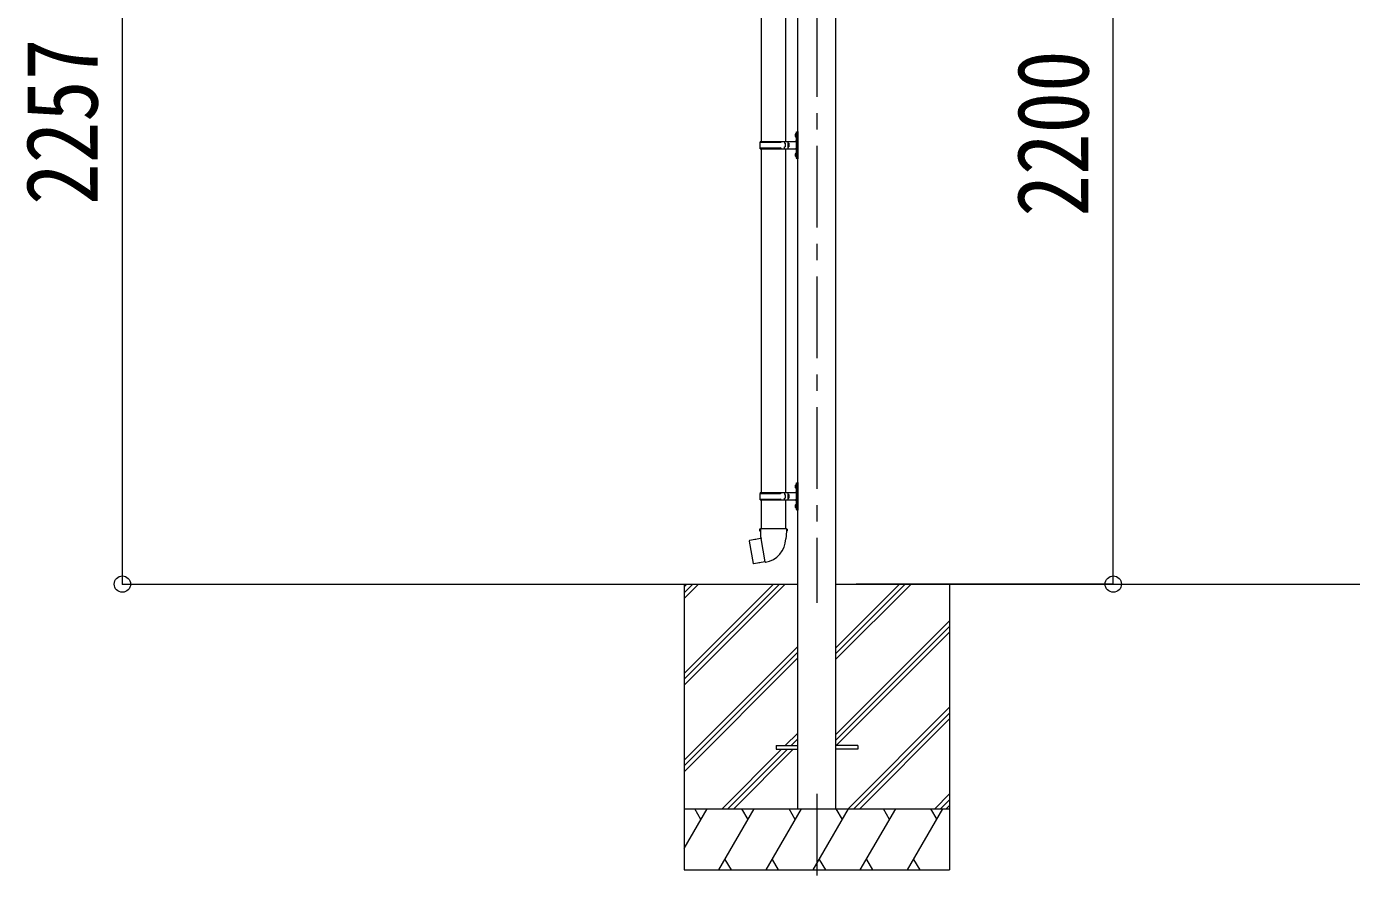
# Model space of a CAD drawing. Units: millimetres at full size, sheet at 1:40. Extents: x -11243 to 11243, y -7760 to 7760.
# Drawn here: x 779 to 4023, y -4551 to -2442 of the extents above; entities that cross this region are included whole.
import ezdxf
from ezdxf.enums import TextEntityAlignment as Align

# ---------------------------------------------------------------- set-up
doc = ezdxf.new("R2010")
doc.units = ezdxf.units.MM
doc.header["$LTSCALE"] = 40
doc.header["$PDMODE"] = 32
doc.header["$PDSIZE"] = 40
doc.linetypes.add('CHAIN1', pattern=[8, 5, -1, 1, -1])
for name, color, linetype, lineweight in [('0-0_0', 7, 'Continuous', 9), ('0-1_本体', 5, 'CHAIN1', 9), ('0-3_ELV2', 4, 'Continuous', 9), ('0-6_OTH_LINE', 6, 'Continuous', 9), ('0-9_OUTLINE', 7, 'Continuous', 9)]:
    doc.layers.add(name, color=color, linetype=linetype, lineweight=lineweight)
doc.styles.add('ＭＳ ゴシック', font='')
doc.styles.get('ＭＳ ゴシック').set_extended_font_data('MS Gothic')

msp = doc.modelspace()

# ---------------------------------------------------------------- linework, layer by layer
at = {"layer": '0-0_0'}
for p, q in [((1313.53, -3807.74), (2667.66, -3807.74)), ((2389.16, -3807.74), (2389.16, -4507.74)), ((2389.16, -4026.72), (2608.14, -3807.74)), ((2389.16, -4040.86), (2622.28, -3807.74)), ((2389.16, -4055), (2636.43, -3807.74)), ((2389.16, -3842.87), (2424.29, -3807.74)), ((2389.16, -3828.73), (2410.15, -3807.74)), ((2389.16, -3814.58), (2396.01, -3807.74)), ((2760.66, -3991.87), (2944.79, -3807.74)), ((2760.66, -3977.73), (2930.65, -3807.74)), ((2760.66, -3963.58), (2916.51, -3807.74)), ((2760.66, -3807.74), (5967.66, -3807.74)), ((3039.16, -3807.74), (3039.16, -4507.74)), ((2760.66, -4175.71), (3039.16, -3897.22)), ((2760.66, -4189.86), (3039.16, -3911.36)), ((2761.42, -4203.24), (3039.16, -3925.5)), ((2389.16, -4238.85), (2667.66, -3960.35)), ((2389.16, -4252.99), (2667.66, -3974.49)), ((2389.16, -4267.13), (2667.66, -3988.63)), ((2790.77, -4357.74), (3039.16, -4109.35)), ((2804.91, -4357.74), (3039.16, -4123.49)), ((2819.05, -4357.74), (3039.16, -4137.63)), ((2636.9, -4203.24), (2667.66, -4172.48)), ((2482.4, -4357.74), (2627.9, -4212.24)), ((2496.54, -4357.74), (2642.05, -4212.24)), ((2510.69, -4357.74), (2656.19, -4212.24)), ((2651.05, -4203.24), (2667.66, -4186.62)), ((3002.9, -4357.74), (3039.16, -4321.48)), ((3017.04, -4357.74), (3039.16, -4335.62)), ((2389.16, -4357.74), (3039.16, -4357.74)), ((2389.16, -4454.99), (2445.31, -4357.74)), ((2430.31, -4383.72), (2415.31, -4357.74)), ((2474.18, -4507.74), (2560.78, -4357.74)), ((2545.78, -4383.72), (2530.78, -4357.74)), ((2589.65, -4507.74), (2676.25, -4357.74)), ((2661.25, -4383.72), (2646.25, -4357.74)), ((2705.12, -4507.74), (2791.72, -4357.74)), ((2776.72, -4383.72), (2761.72, -4357.74)), ((2820.59, -4507.74), (2907.19, -4357.74)), ((2892.19, -4383.72), (2877.19, -4357.74)), ((2936.06, -4507.74), (3022.66, -4357.74)), ((2992.66, -4357.74), (3007.66, -4383.72)), ((3031.19, -4357.74), (3039.16, -4349.76)), ((2389.16, -4507.74), (3039.16, -4507.74)), ((2489.18, -4481.76), (2504.17, -4507.74)), ((2604.65, -4481.76), (2619.65, -4507.74)), ((2720.12, -4481.76), (2735.12, -4507.74)), ((2835.59, -4481.76), (2850.59, -4507.74)), ((2951.06, -4481.76), (2966.06, -4507.74))]:
    msp.add_line(p, q, dxfattribs=at)
at = {"layer": '0-1_本体'}
for p, q in [((2714.16, -1454.32), (2714.16, -3853.6)), ((2714.16, -4321.61), (2714.16, -4550.61))]:
    msp.add_line(p, q, dxfattribs=at)
at = {"layer": '0-3_ELV2'}
for p, q in [((2667.66, -4357.74), (2667.66, -1485.46)), ((2760.66, -4357.74), (2760.66, -1485.46)), ((2614.16, -4203.24), (2667.66, -4203.24)), ((2814.16, -4203.24), (2760.66, -4203.24))]:
    msp.add_line(p, q, dxfattribs=at)
for points in [[(2614.16, -4203.24), (2614.16, -4212.24), (2667.66, -4212.24)], [(2814.16, -4203.24), (2814.16, -4212.24), (2760.66, -4212.24)]]:
    msp.add_lwpolyline(points, dxfattribs=at)
at = {"layer": '0-6_OTH_LINE'}
for p, q in [((1013.53, -3807.74), (1013.53, -1550.74)), ((3440.16, -3807.74), (3440.16, -1607.74)), ((1013.53, -3807.74), (1313.53, -3807.74)), ((3440.16, -3807.74), (2810.66, -3807.74))]:
    msp.add_line(p, q, dxfattribs=at)
for p in [(1013.53, -3807.74), (3440.16, -3807.74)]:
    msp.add_point(p, dxfattribs=at)
at = {"layer": '0-9_OUTLINE'}
for p, q in [((2577.67, -1881.79), (2577.67, -2723.76)), ((2637.67, -1881.79), (2637.67, -2723.76)), ((2575.69, -2723.76), (2661.69, -2723.76)), ((2575.69, -2723.76), (2575.69, -2725.76)), ((2634.69, -2723.76), (2634.69, -2728.26)), ((2642.67, -2723.76), (2642.67, -2741.76)), ((2661.36, -2706.62), (2663.41, -2707.61)), ((2662.63, -2704.61), (2663.27, -2704.61)), ((2662.63, -2704.61), (2662.63, -2712.91)), ((2662.63, -2712.91), (2663.27, -2712.91)), ((2663.27, -2704.61), (2663.67, -2705.01)), ((2663.41, -2707.61), (2664.02, -2708.76)), ((2663.67, -2700.76), (2666.67, -2699.26)), ((2663.67, -2700.76), (2663.67, -2764.76)), ((2666.67, -2699.26), (2666.67, -2766.26)), ((2666.67, -2699.26), (2667.67, -2699.26)), ((2667.67, -2699.26), (2667.67, -2766.26)), ((2574.69, -2725.76), (2625.03, -2725.76)), ((2574.69, -2739.76), (2625.03, -2739.76)), ((2575.69, -2741.76), (2575.69, -2739.76)), ((2575.69, -2741.76), (2661.69, -2741.76)), ((2577.67, -2741.76), (2577.67, -3583.73)), ((2634.69, -2728.26), (2636.69, -2728.26)), ((2634.69, -2741.76), (2634.69, -2737.26)), ((2634.69, -2737.26), (2636.69, -2737.26)), ((2636.69, -2728.26), (2636.69, -2737.26)), ((2637.67, -2741.76), (2637.67, -3583.73)), ((2642.67, -2728.26), (2645.67, -2728.26)), ((2642.67, -2737.26), (2645.67, -2737.26)), ((2645.67, -2728.26), (2645.67, -2737.26)), ((2661.36, -2754.62), (2663.41, -2755.61)), ((2662.63, -2752.61), (2663.27, -2752.61)), ((2662.63, -2752.61), (2662.63, -2760.91)), ((2663.27, -2752.61), (2663.27, -2760.91)), ((2663.27, -2752.61), (2663.67, -2753.01)), ((2663.41, -2755.61), (2664.02, -2756.76)), ((2662.63, -2760.91), (2663.27, -2760.91)), ((2663.27, -2760.91), (2663.67, -2760.51)), ((2663.67, -2764.76), (2666.67, -2766.26)), ((2666.67, -2766.26), (2667.67, -2766.26)), ((2661.36, -3566.59), (2663.41, -3567.58)), ((2662.63, -3564.58), (2663.27, -3564.58)), ((2662.63, -3564.58), (2662.63, -3572.88)), ((2663.27, -3564.58), (2663.67, -3564.98)), ((2663.41, -3567.58), (2664.02, -3568.73)), ((2663.67, -3560.73), (2666.67, -3559.23)), ((2663.67, -3560.73), (2663.67, -3624.73)), ((2666.67, -3559.23), (2666.67, -3626.23)), ((2666.67, -3559.23), (2667.67, -3559.23)), ((2667.67, -3559.23), (2667.67, -3626.23)), ((2574.69, -3585.73), (2625.03, -3585.73)), ((2574.69, -3599.73), (2625.03, -3599.73)), ((2575.69, -3583.73), (2661.69, -3583.73)), ((2575.69, -3583.73), (2575.69, -3585.73)), ((2575.69, -3601.73), (2575.69, -3599.73)), ((2634.69, -3583.73), (2634.69, -3588.23)), ((2634.69, -3588.23), (2636.69, -3588.23)), ((2634.69, -3601.73), (2634.69, -3597.23)), ((2634.69, -3597.23), (2636.69, -3597.23)), ((2636.69, -3588.23), (2636.69, -3597.23)), ((2642.67, -3583.73), (2642.67, -3601.73)), ((2642.67, -3588.23), (2645.67, -3588.23)), ((2642.67, -3597.23), (2645.67, -3597.23)), ((2645.67, -3588.23), (2645.67, -3597.23)), ((2662.63, -3572.88), (2663.27, -3572.88)), ((2575.69, -3601.73), (2661.69, -3601.73)), ((2577.69, -3601.73), (2577.69, -3672.73)), ((2637.69, -3601.73), (2637.69, -3672.73)), ((2661.36, -3614.59), (2663.41, -3615.58)), ((2662.63, -3612.58), (2663.27, -3612.58)), ((2662.63, -3612.58), (2662.63, -3620.88)), ((2662.63, -3620.88), (2663.27, -3620.88)), ((2663.27, -3612.58), (2663.27, -3620.88)), ((2663.27, -3612.58), (2663.67, -3612.98)), ((2663.27, -3620.88), (2663.67, -3620.48)), ((2663.41, -3615.58), (2664.02, -3616.73)), ((2663.67, -3624.73), (2666.67, -3626.23)), ((2666.67, -3626.23), (2667.67, -3626.23)), ((2577.25, -3695.94), (2549.38, -3701.19)), ((2562.12, -3698.58), (2561.91, -3698.83)), ((2575.99, -3672.73), (2573.84, -3673.52)), ((2573.84, -3673.52), (2573.84, -3677.13)), ((2573.84, -3677.13), (2576.08, -3677.95)), ((2639.69, -3672.73), (2575.99, -3672.73)), ((2575.99, -3672.73), (2576.34, -3692.73)), ((2576.34, -3692.73), (2577.69, -3694.73)), ((2587.6, -3753.23), (2577.47, -3695.76)), ((2577.49, -3694.94), (2577.49, -3695.64)), ((2577.69, -3694.73), (2577.66, -3694.74)), ((2638.03, -3694.68), (2637.95, -3696.84)), ((2639.34, -3692.73), (2638.03, -3694.68)), ((2639.69, -3672.73), (2639.34, -3692.73)), ((2641.84, -3677.13), (2639.6, -3677.95)), ((2639.69, -3672.73), (2641.84, -3673.52)), ((2641.81, -3673.52), (2641.81, -3677.13)), ((2549.38, -3701.19), (2548.57, -3702.36)), ((2548.57, -3702.36), (2558.19, -3756.91)), ((2572.22, -3755.83), (2571.93, -3755.67)), ((2587.91, -3754), (2587.67, -3753.33))]:
    msp.add_line(p, q, dxfattribs=at)
for points in [[(2661.36, -2710.91), (2663.41, -2709.91), (2664.02, -2708.76)], [(2663.27, -2704.61), (2663.27, -2712.91), (2663.67, -2712.51)], [(2661.36, -2758.91), (2663.41, -2757.91), (2664.02, -2756.76)], [(2661.36, -3570.88), (2663.41, -3569.88), (2664.02, -3568.73)], [(2663.27, -3564.58), (2663.27, -3572.88), (2663.67, -3572.48)], [(2661.36, -3618.88), (2663.41, -3617.88), (2664.02, -3616.73)], [(2564.37, -3698.36), (2564.09, -3698.21), (2562.12, -3698.58)], [(2587.33, -3753.14), (2559.35, -3757.74), (2558.19, -3756.91)], [(2574.4, -3755.26), (2574.19, -3755.5), (2572.22, -3755.83)]]:
    msp.add_lwpolyline(points, dxfattribs=at)
for centre, radius, start, end in [((2625.03, -2723.76), 2, 270, 359.99998), ((2666.96, -2708.76), 6, 136.21765, 223.78235), ((2661.67, -2721.76), 2, 270, 359.99998), ((2623.44, -2732.76), 49.25, 171.82876, 180.00002), ((2623.44, -2732.76), 49.25, 180.00002, 188.17127), ((2625.03, -2741.76), 2, 0.00005, 90.00004), ((2666.96, -2756.76), 6, 136.21765, 223.78235), ((2661.67, -2743.76), 2, 0.00005, 90.00004), ((2666.96, -3568.73), 6, 136.21765, 223.78235), ((2623.44, -3592.73), 49.25, 171.82876, 180.00002), ((2623.44, -3592.73), 49.25, 180.00002, 188.17127), ((2625.03, -3583.73), 2, 270, 359.99998), ((2625.03, -3601.73), 2, 0.00005, 90.00004), ((2661.67, -3581.73), 2, 270, 359.99998), ((2666.96, -3616.73), 6, 136.21765, 223.78235), ((2661.67, -3603.73), 2, 0.00005, 90.00004), ((2577.19, -3695.64), 0.3, 280.66842, 0), ((2577.69, -3694.94), 0.2, 100, 180), ((2577.69, -3694.73), 60.3, 279.96938, 358), ((2587.38, -3753.44), 0.3, 20, 99.33158), ((2588.09, -3753.93), 0.2, 200, 279.96938)]:
    msp.add_arc(centre, radius, start, end, dxfattribs=at)

# ---------------------------------------------------------------- texts
at = {"layer": '0-6_OTH_LINE', "color": 7, "style": 'ＭＳ ゴシック', "width": 0.85}
for s, p in [('2257', (1005.53, -2879.24)), ('2200', (3432.16, -2907.74))]:
    msp.add_text(s, height=176, rotation=90, dxfattribs=at).set_placement(p, align=Align.BOTTOM_LEFT)

doc.saveas('drawing.dxf')
